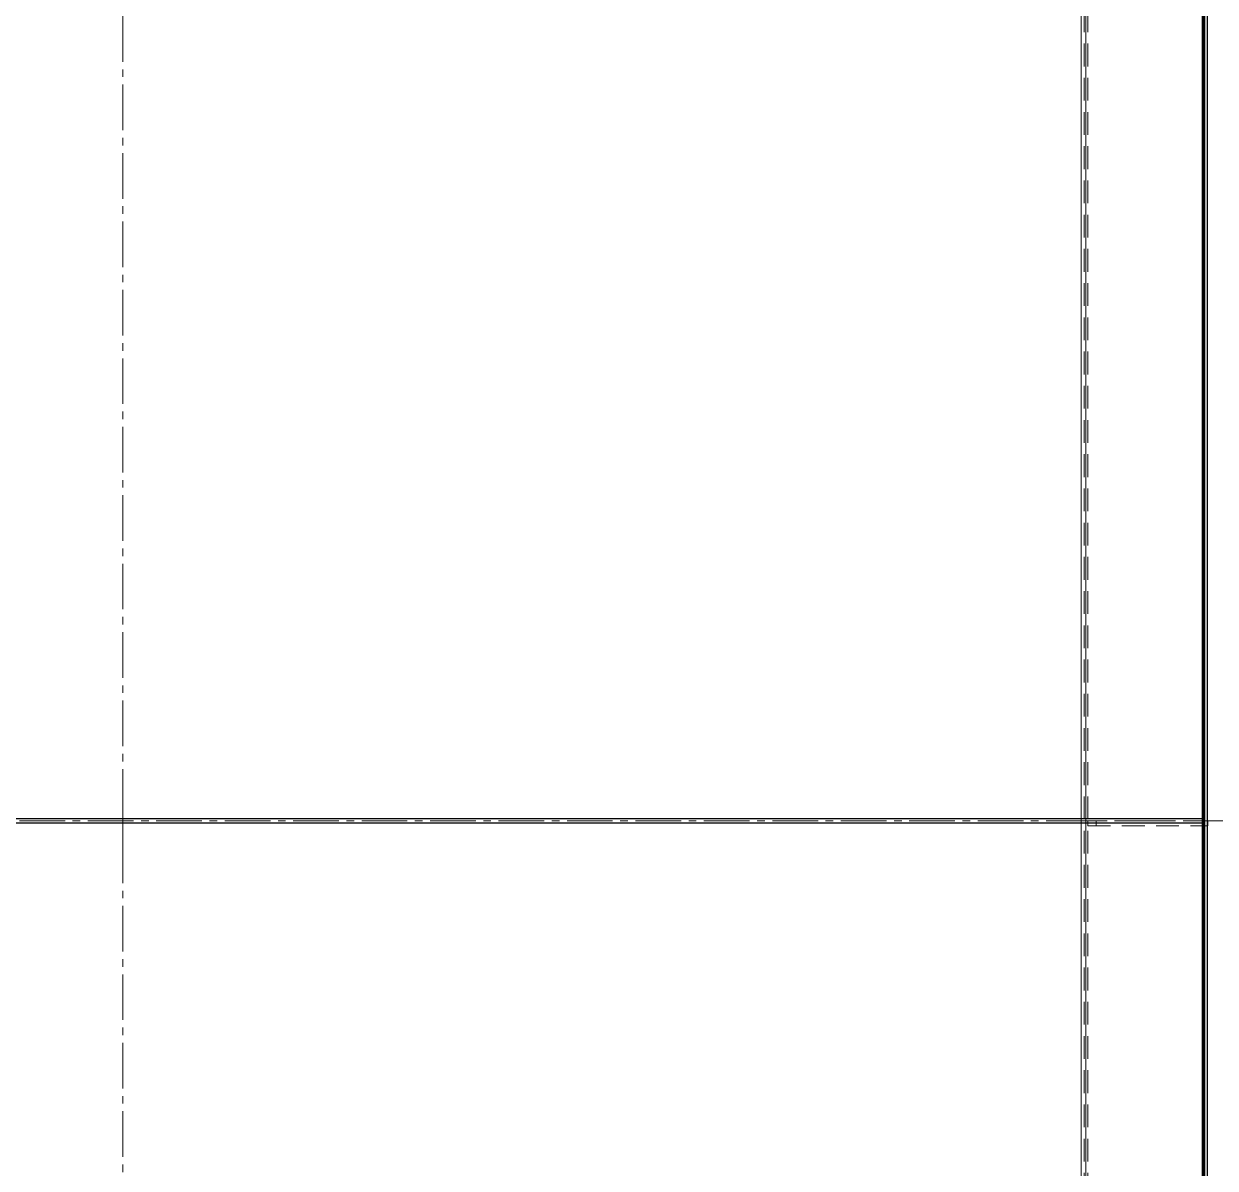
# Model space of a CAD drawing. Header units: millimetres. Extents: x 0 to 51411, y 0 to 16902.
# Drawn here: x 2382.9 to 2880.3, y 6511.8 to 6989.6 of the extents above; entities that cross this region are included whole.
import ezdxf

# ---------------------------------------------------------------- set-up
doc = ezdxf.new("R2010")
doc.units = ezdxf.units.MM
doc.linetypes.add('CENTER2', pattern=[28.575, 19.05, -3.175, 3.175, -3.175])
doc.linetypes.add('HIDDEN2', pattern=[4.7625, 3.175, -1.5875])
for name, color, linetype, lineweight in [('01_外形線', 7, 'Continuous', 25), ('02_細線', 5, 'Continuous', 13), ('03_かくれ線', 6, 'HIDDEN2', 13), ('04_中心線', 1, 'CENTER2', 9)]:
    doc.layers.add(name, color=color, linetype=linetype, lineweight=lineweight)
doc.layers.add('10_補助線', color=8, linetype='Continuous', lineweight=13, plot=False)

msp = doc.modelspace()

# ---------------------------------------------------------------- linework, layer by layer
at = {"layer": '01_外形線'}
for p, q in [((2875.908, 6160.762), (2875.908, 7156.762)), ((2874.847, 7154.762), (2874.847, 6657.762)), ((2876.972, 7151.762), (2876.972, 6160.762)), ((2874.847, 6655.762), (2874.847, 6158.762))]:
    msp.add_line(p, q, dxfattribs=at)
msp.add_lwpolyline([(2874.911, 6655.762), (1973.668, 6655.762), (1973.668, 6657.762), (2874.911, 6657.762)], close=True, dxfattribs=at)
msp.add_lwpolyline([(2876.972, 6656.762), (2877.035, 6656.762), (2877.035, 6654.762), (2876.972, 6654.762)], dxfattribs=at)
at = {"layer": '02_細線'}
msp.add_line((2824.289, 7255.262), (2824.289, 6058.262), dxfattribs=at)
at = {"layer": '03_かくれ線', "ltscale": 3}
for p, q in [((2825.535, 7252.762), (2825.535, 6058.762)), ((2827.035, 7252.762), (2827.035, 6058.762)), ((2875.911, 7254.262), (2875.911, 6057.262)), ((2830.571, 6656.762), (2830.571, 6654.762)), ((2874.847, 6657.762), (2874.847, 6655.762))]:
    msp.add_line(p, q, dxfattribs=at)
msp.add_lwpolyline([(2827.035, 6656.762), (2827.035, 6654.762), (2877.035, 6654.762), (2877.035, 6656.762)], close=True, dxfattribs=at)
at = {"layer": '04_中心線'}
for p, q in [((2424.289, 7278.512), (2424.289, 6035.012)), ((2424.289, 6666.762), (2424.289, 6646.762)), ((2885.908, 6656.762), (1962.67, 6656.762))]:
    msp.add_line(p, q, dxfattribs=at)
at = {"layer": '10_補助線'}
for p, q in [((2826.285, 7252.762), (2826.285, 6058.762)), ((2875.378, 7255.262), (2875.378, 6058.262))]:
    msp.add_line(p, q, dxfattribs=at)

doc.saveas('drawing.dxf')
